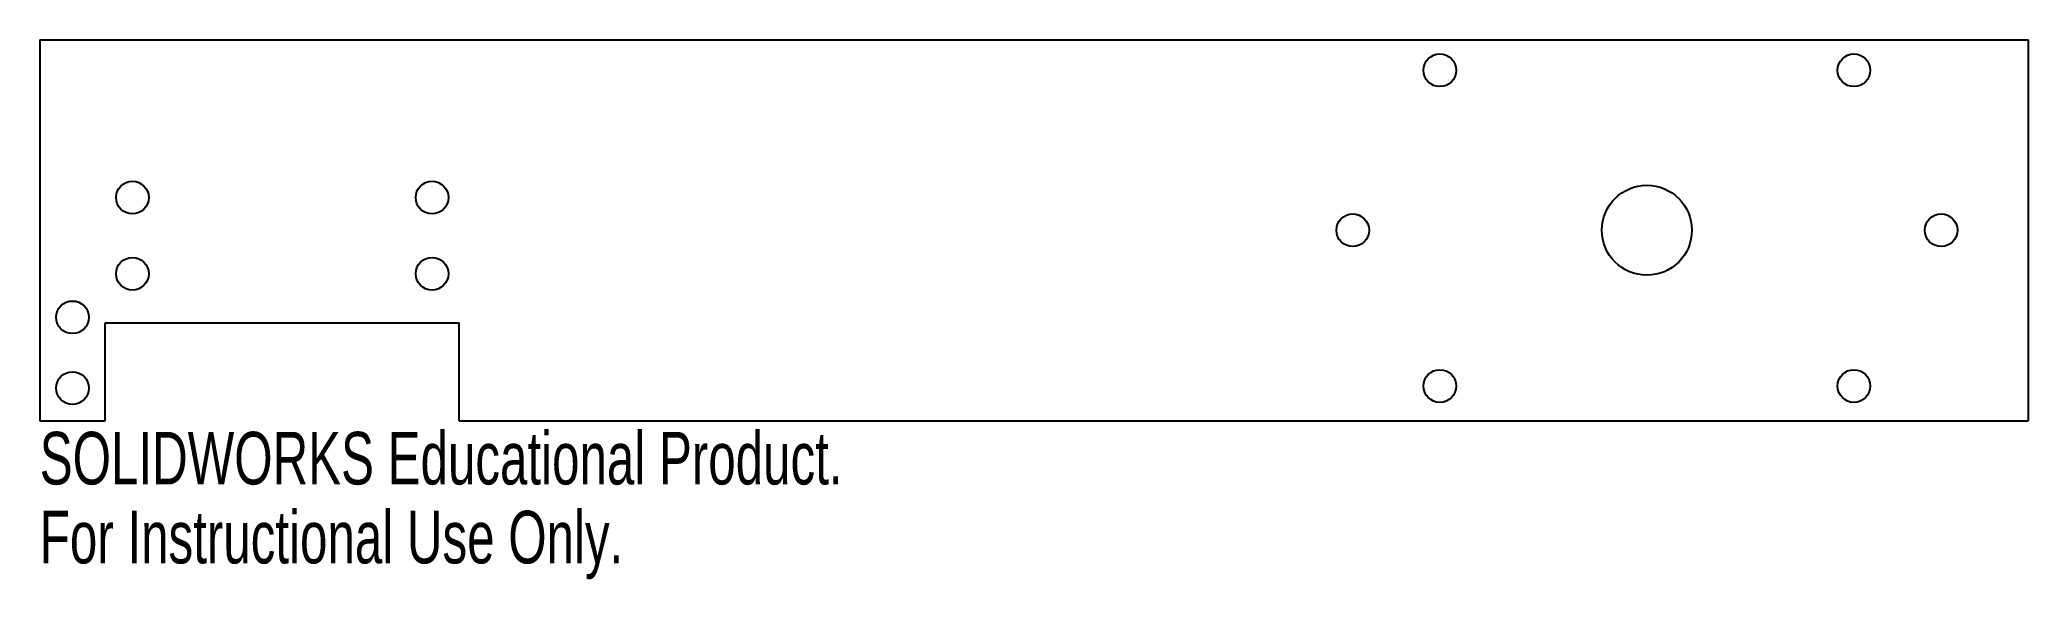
# Model space of a CAD drawing. Header units: millimetres. Extents: x -100 to 82, y -27 to 22.
import ezdxf

# ---------------------------------------------------------------- set-up
doc = ezdxf.new("R2010")
doc.units = ezdxf.units.MM
doc.styles.add('SLDTEXTSTYLE0', font='TXT', dxfattribs={"width": 0.7})

msp = doc.modelspace()

# ---------------------------------------------------------------- linework, layer by layer
at = {"color": 7, "linetype": 'Continuous', "lineweight": 25}
for p, q in [((-100, 22.5), (-100, -12.5)), ((-100, 22.5), (82.5, 22.5)), ((82.5, 22.5), (82.5, -12.5)), ((-94, -3.5), (-61.5, -3.5)), ((-94, -12.5), (-94, -3.5)), ((-61.5, -12.5), (-61.5, -3.5)), ((-100, -12.5), (-94, -12.5)), ((-61.5, -12.5), (82.5, -12.5))]:
    msp.add_line(p, q, dxfattribs=at)
for centre, radius in [((28.5, 19.69), 1.5), ((66.5, 19.69), 1.5), ((-91.5, 8), 1.5), ((-64, 8), 1.5), ((47.5, 5), 4.13), ((20.5, 5), 1.5), ((74.5, 5), 1.5), ((-91.5, 1), 1.5), ((-64, 1), 1.5), ((-97, -3), 1.5), ((-97, -9.5), 1.5), ((28.5, -9.31), 1.5), ((66.5, -9.31), 1.5)]:
    msp.add_circle(centre, radius, dxfattribs=at)

# ---------------------------------------------------------------- texts
at = {"color": 7, "linetype": 'Continuous', "char_height": 4.8336, "attachment_point": 1, "style": 'SLDTEXTSTYLE0'}
for s, insert in [('SOLIDWORKS Educational Product.', (-100, -13.52)), ('For Instructional Use Only.', (-100, -20.77))]:
    msp.add_mtext(s, dxfattribs=dict(at, insert=insert))

doc.saveas('drawing.dxf')
